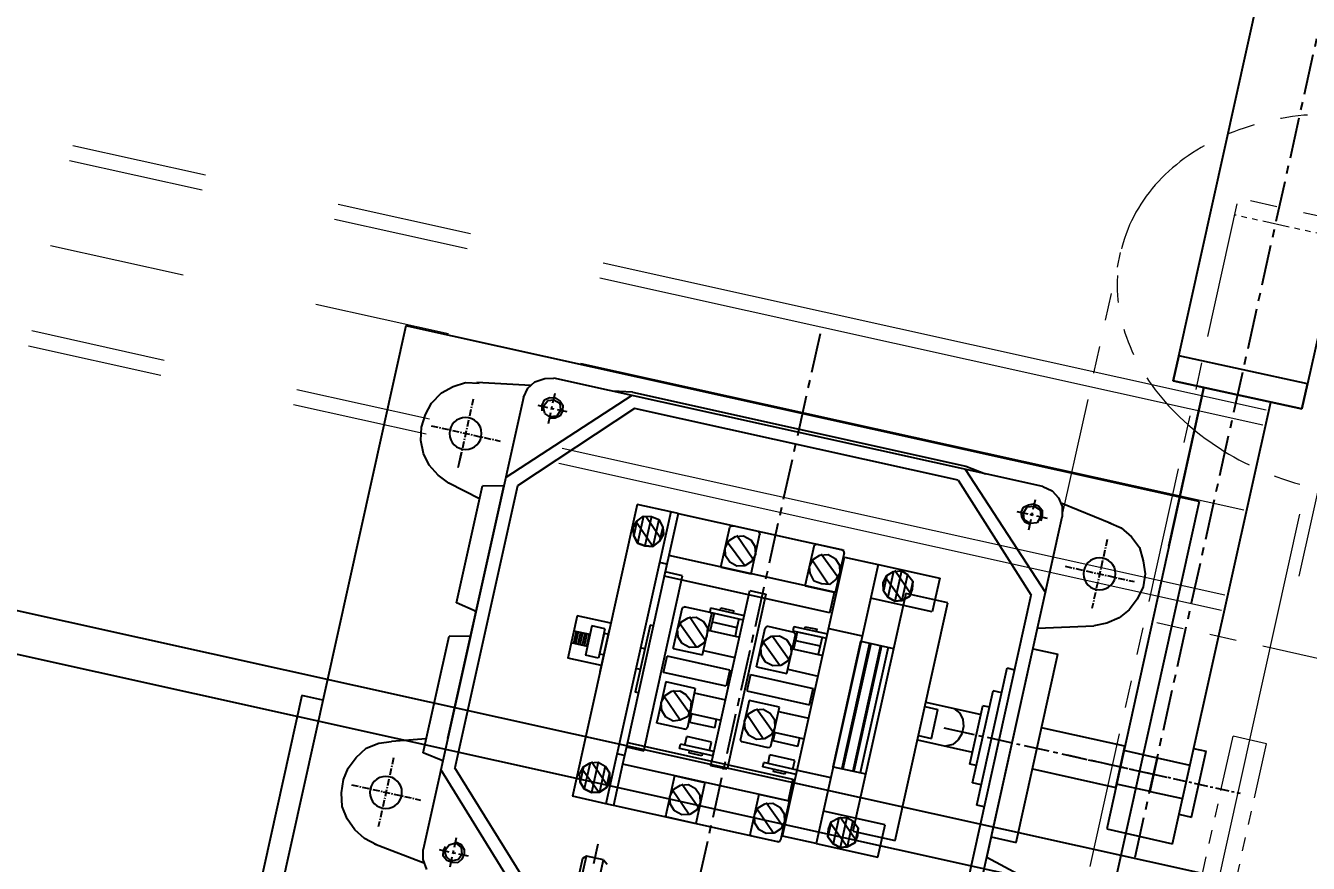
# Model space of a CAD drawing. Header units: millimetres. Extents: x -243837 to -5443, y 40 to 285140.
# Drawn here: x -166364.1 to -166064.2, y 120748.1 to 120944.1 of the extents above; entities that cross this region are included whole.
import ezdxf

# ---------------------------------------------------------------- set-up
doc = ezdxf.new("R2010")
doc.units = ezdxf.units.MM
doc.linetypes.add('CENTER', pattern=[50.8, 31.75, -6.35, 6.35, -6.35])
doc.linetypes.add('PHANTOM', pattern=[63.5, 31.75, -6.35, 6.35, -6.35, 6.35, -6.35])
doc.layers.add('0-45-GRID MARKS', color=6, linetype='Continuous')
for name, color, linetype, lineweight in [('CEN', 1, 'CENTER', 9), ('OBJECT R', 3, 'Continuous', 25), ('PHANTAM', 21, 'PHANTOM', 0), ('phantom', 4, 'PHANTOM', 5), ('R-OBJECT', 2, 'Continuous', 20)]:
    doc.layers.add(name, color=color, linetype=linetype, lineweight=lineweight)
doc.styles.add('KA', font='romans.shx', dxfattribs={"width": 0.7})
doc.dimstyles.new('rakesh', dxfattribs={"dimscale": 160, "dimtxt": 2.5, "dimasz": 1, "dimexe": 0.8, "dimexo": 0.8, "dimgap": 1, "dimtad": 1, "dimdec": 0, "dimzin": 0, "dimdsep": 46, "dimtxsty": 'KA', "dimblk": 'OBLIQUE', "dimcen": 1.5, "dimclrd": 1, "dimclre": 1, "dimclrt": 2, "dimadec": 0, "dimazin": 0, "dimtfac": 1, "dimtdec": 0, "dimtmove": 0, "dimatfit": 2, "dimfxl": 0, "dimtolj": 1, "dimtzin": 0, "dimlwd": -1, "dimlwe": -1, "dimarcsym": 1})
doc.dimstyles.new('rakesh$0', dxfattribs={"dimscale": 160, "dimtxt": 2.5, "dimasz": 1, "dimexe": 0.8, "dimexo": 0.8, "dimgap": 1, "dimtad": 1, "dimdec": 0, "dimzin": 0, "dimdsep": 46, "dimtxsty": 'KA', "dimblk": 'OBLIQUE', "dimcen": 1.5, "dimclrd": 1, "dimclre": 1, "dimclrt": 2, "dimadec": 0, "dimazin": 0, "dimtfac": 1, "dimtdec": 0, "dimtmove": 0, "dimatfit": 2, "dimfxl": 1, "dimtolj": 1, "dimtzin": 0, "dimlwd": -1, "dimlwe": -1, "dimarcsym": 1})

# ---------------------------------------------------------------- blocks, each defined once
blk = doc.blocks.new('_Oblique')
at = {"color": 0, "linetype": 'ByBlock', "lineweight": -2}
blk.add_line((-0.5, -0.5), (0.5, 0.5), dxfattribs=at)
blk = doc.blocks.new('*D224')
at = {"layer": 'DEFPOINTS', "color": 0, "ltscale": 10, "transparency": 16777216}
for p in [(-106760.16, 129714.92), (-190510.55, 125814.78, -169.38), (-106760.16, 110177.28)]:
    blk.add_point(p, dxfattribs=at)
at = {"layer": 'R-OBJECT', "color": 1, "ltscale": 10, "transparency": 16777216}
for p, q in [((-190510.55, 125942.78), (-190510.55, 129906.92)), ((-106760.16, 110305.28), (-106760.16, 129906.92)), ((-190510.55, 129714.92), (-106760.16, 129714.92))]:
    blk.add_line(p, q, dxfattribs=at)
at = {"layer": 'R-OBJECT', "color": 1, "ltscale": 10, "transparency": 16777216, "xscale": 160, "yscale": 160, "zscale": 160, "rotation": 180}
blk.add_blockref('_Oblique', (-190510.55, 129714.92), dxfattribs=at)
at = {"layer": 'R-OBJECT', "color": 1, "ltscale": 10, "transparency": 16777216, "xscale": 160, "yscale": 160, "zscale": 160}
blk.add_blockref('_Oblique', (-106760.16, 129714.92), dxfattribs=at)
at = {"layer": 'R-OBJECT', "color": 2, "ltscale": 10, "transparency": 16777216, "insert": (-148635.36, 130179.68), "char_height": 400, "attachment_point": 5, "style": 'KA'}
blk.add_mtext('\\A1;83750 (HORIZONTAL PULLEY CRS.)', dxfattribs=at)
blk = doc.blocks.new('*D228')
at = {"layer": 'DEFPOINTS', "color": 0, "ltscale": 10, "transparency": 16777216}
for p in [(-191009.94, 127989.44), (-191009.94, 115545.14, -13.06), (-108009.94, 113403.92)]:
    blk.add_point(p, dxfattribs=at)
at = {"layer": 'R-OBJECT', "color": 1, "ltscale": 10, "transparency": 16777216}
for p, q in [((-191009.94, 115673.14), (-191009.94, 128181.44)), ((-108009.94, 113531.92), (-108009.94, 128181.44)), ((-108009.94, 127989.44), (-191009.94, 127989.44))]:
    blk.add_line(p, q, dxfattribs=at)
at = {"layer": 'R-OBJECT', "color": 1, "ltscale": 10, "transparency": 16777216, "xscale": 160, "yscale": 160, "zscale": 160, "rotation": 180}
blk.add_blockref('_Oblique', (-191009.94, 127989.44), dxfattribs=at)
at = {"layer": 'R-OBJECT', "color": 1, "ltscale": 10, "transparency": 16777216, "xscale": 160, "yscale": 160, "zscale": 160}
blk.add_blockref('_Oblique', (-108009.94, 127989.44), dxfattribs=at)
at = {"layer": 'R-OBJECT', "color": 2, "ltscale": 10, "transparency": 16777216, "insert": (-149509.94, 128349.44), "char_height": 400, "attachment_point": 5, "style": 'KA'}
blk.add_mtext('\\A1;83000', dxfattribs=at)
blk = doc.blocks.new('A$C53201525')
at = {"layer": 'PHANTAM', "ltscale": 5}
for p, q in [((17816.61, -2798.56, 0), (96.83, 1129.82, 0)), ((17815.83, -2802.07, 0), (96.05, 1126.31, 0)), ((17811.41, -2821.99, 0), (91.64, 1106.39, 0)), ((17807, -2841.9, 0), (87.22, 1086.48, 0)), ((17806.22, -2845.42, 0), (86.44, 1082.96, 0))]:
    blk.add_line(p, q, dxfattribs=at)
blk = doc.blocks.new('A$C516630c2')
at = {"layer": 'CEN', "linetype": 'CENTER', "ltscale": 5}
for p, q in [((-596.88, -18.36), (-596.88, 76.9)), ((-593.88, -374.52), (-593.88, -4.22))]:
    blk.add_line(p, q, dxfattribs=at)
at = {"layer": 'phantom', "color": 0}
blk.add_line((-623.88, 64.86), (-563.88, 64.86), dxfattribs=at)
at = {"layer": 'phantom'}
for p, q in [((-563.88, -285.75), (-563.88, 64.86)), ((-539.73, -147.48), (-539.73, 46.55)), ((-623.88, -36.24), (-563.88, -36.24))]:
    blk.add_line(p, q, dxfattribs=at)
at = {"layer": 'phantom', "ltscale": 0.2}
blk.add_line((-589.63, 60.86), (-563.88, 60.86), dxfattribs=at)
at = {"layer": 'phantom', "ltscale": 0.5}
for p, q in [((-597.88, -293.54), (-597.88, -58.3)), ((-597.88, -58.3), (-589.88, -58.3)), ((-589.88, -293.54), (-589.88, -58.3))]:
    blk.add_line(p, q, dxfattribs=at)
at = {"layer": 'phantom'}
blk.add_ellipse((-596.88, 46.55), major_axis=(-57.15, 0), ratio=0.770678, dxfattribs=at)
blk = doc.blocks.new('A$C19EB56C8')
at = {"color": 0}
for p, q in [((12.7, 186.79), (9.84, 184.98)), ((15.54, 187.57), (12.7, 186.79)), ((18.65, 187.83), (15.54, 187.57)), ((21.76, 187.31), (18.65, 187.83)), ((24.61, 186.02), (21.76, 187.31)), ((26.94, 184.21), (24.61, 186.02)), ((97.41, 186.02), (94.82, 184.21)), ((100.26, 187.31), (97.41, 186.02)), ((103.11, 187.83), (100.26, 187.31)), ((106.22, 187.57), (103.11, 187.83)), ((109.33, 186.79), (106.22, 187.57)), ((111.92, 184.98), (109.33, 186.79)), ((9.84, 184.98), (7.77, 182.65)), ((28.76, 181.61), (26.94, 184.21)), ((94.82, 184.21), (93.01, 181.61)), ((113.99, 182.65), (111.92, 184.98)), ((6.22, 180.06), (5.7, 176.95)), ((7.77, 182.65), (6.22, 180.06)), ((30.05, 178.77), (28.76, 181.61)), ((93.01, 181.61), (91.97, 178.77)), ((115.55, 180.06), (113.99, 182.65)), ((116.33, 176.95), (115.55, 180.06)), ((3.63, 165.03), (5.7, 177.47)), ((32.13, 170.99), (30.05, 178.77)), ((89.64, 170.99), (91.97, 178.77)), ((118.14, 165.03), (116.33, 177.47)), ((27.98, 166.07), (29.01, 170.99)), ((57, 170.99), (29.01, 170.99)), ((58.03, 166.07), (57, 170.99)), ((63.99, 166.07), (65.02, 170.99)), ((93.01, 170.99), (65.02, 170.99)), ((93.78, 166.07), (93.01, 170.99)), ((0.77, 141.45), (25.91, 166.07)), ((4.4, 165.55), (2.59, 164.25)), ((6.73, 166.07), (4.4, 165.55)), ((6.73, 166.07), (115.03, 166.07)), ((27.98, 166.07), (27.98, 166.33)), ((58.03, 166.07), (27.98, 166.07)), ((88.35, 166.07), (33.42, 166.07)), ((58.03, 166.07), (58.03, 166.33)), ((63.99, 166.07), (93.78, 166.07)), ((93.78, 166.07), (93.78, 166.33)), ((121.25, 141.45), (95.86, 166.07)), ((117.36, 165.55), (115.03, 166.07)), ((119.43, 164.25), (117.36, 165.55)), ((1.29, 162.18), (0.77, 160.11)), ((2.59, 164.25), (1.29, 162.18)), ((3.63, 140.16), (27.2, 162.96)), ((27.2, 162.96), (94.82, 162.96)), ((118.14, 140.16), (94.82, 162.96)), ((0.77, 43.01), (0.77, 160.11)), ((5.44, 160.11), (5.18, 158.82)), ((6.22, 161.15), (5.44, 160.11)), ((6.22, 160.37), (5.7, 159.07)), ((5.7, 159.07), (6.22, 157.52)), ((7.51, 161.41), (6.22, 161.15)), ((7.77, 161.15), (6.22, 160.37)), ((8.81, 161.15), (7.51, 161.41)), ((9.33, 160.37), (7.77, 161.15)), ((9.84, 159.07), (9.33, 160.37)), ((9.33, 157.52), (9.84, 159.07)), ((9.84, 157.78), (10.1, 159.07)), ((111.66, 159.07), (111.92, 157.78)), ((112.7, 160.37), (111.92, 159.07)), ((111.92, 159.07), (112.7, 157.52)), ((114.25, 161.15), (112.7, 160.37)), ((114.25, 161.41), (113.21, 161.15)), ((115.55, 161.15), (114.25, 161.41)), ((115.55, 160.37), (114.25, 161.15)), ((116.33, 160.11), (115.55, 161.15)), ((116.33, 159.07), (115.55, 160.37)), ((115.55, 157.52), (116.33, 159.07)), ((116.59, 158.82), (116.33, 160.11)), ((5.18, 158.82), (5.7, 157.52)), ((5.7, 157.52), (6.47, 156.74)), ((6.22, 157.52), (7.77, 157)), ((6.47, 156.74), (7.77, 156.49)), ((7.77, 157), (9.33, 157.52)), ((7.77, 156.49), (9.06, 156.74)), ((9.06, 156.74), (9.84, 157.78)), ((111.92, 157.78), (112.96, 156.74)), ((112.7, 157.52), (114.25, 157)), ((112.96, 156.74), (113.99, 156.49)), ((113.99, 156.49), (115.29, 156.74)), ((114.25, 157), (115.55, 157.52)), ((115.29, 156.74), (116.33, 157.52)), ((116.33, 157.52), (116.59, 158.82)), ((0, 141.45), (0.77, 146.12)), ((0, 141.45), (0, 61.66)), ((53.89, 142.75), (63.99, 142.75)), ((53.89, 134.72), (53.89, 142.75)), ((57.52, 142.75), (60.36, 142.75)), ((57.52, 138.87), (57.52, 142.75)), ((57.52, 142.23), (60.36, 142.23)), ((57.52, 141.72), (60.36, 141.72)), ((57.52, 141.2), (60.36, 141.2)), ((60.36, 138.87), (60.36, 142.75)), ((63.99, 134.72), (63.99, 142.75)), ((3.63, 62.69), (3.63, 140.16)), ((55.44, 138.87), (62.44, 138.87)), ((55.44, 135.76), (55.44, 138.87)), ((57.52, 140.68), (60.36, 140.68)), ((57.52, 140.16), (60.36, 140.16)), ((57.52, 139.64), (60.36, 139.64)), ((57.52, 139.12), (60.36, 139.12)), ((62.44, 135.76), (62.44, 138.87)), ((55.44, 135.76), (62.44, 135.76)), ((56.48, 135.76), (61.4, 135.76)), ((56.48, 135.76), (56.48, 134.72)), ((61.4, 135.76), (61.4, 134.72)), ((25.39, 126.69), (25.39, 134.72)), ((25.39, 134.72), (95.34, 134.72)), ((27.72, 132.65), (27.46, 130.83)), ((27.72, 132.65), (27.46, 130.83)), ((29.27, 133.94), (27.72, 132.65)), ((29.27, 133.94), (27.72, 132.65)), ((27.72, 132.65), (34.2, 132.65)), ((27.72, 132.65), (34.2, 132.65)), ((32.13, 127.46), (27.72, 132.13)), ((30.83, 134.46), (29.27, 133.94)), ((30.83, 134.46), (29.27, 133.94)), ((29.27, 133.94), (32.64, 133.94)), ((29.27, 133.94), (32.64, 133.94)), ((34.2, 129.02), (29.53, 133.94)), ((32.64, 133.94), (30.83, 134.46)), ((32.64, 133.94), (34.2, 132.65)), ((34.2, 132.65), (32.64, 133.94)), ((34.2, 132.65), (34.46, 130.83)), ((34.46, 130.83), (34.2, 132.65)), ((55.44, 134.72), (65.55, 134.72)), ((58.81, 134.72), (61.92, 134.72)), ((86.79, 132.39), (86.27, 130.58)), ((86.79, 132.39), (86.27, 130.58)), ((91.19, 127.21), (86.53, 132.13)), ((88.09, 133.69), (86.79, 132.39)), ((88.09, 133.69), (86.79, 132.39)), ((86.79, 132.39), (93.01, 132.39)), ((86.79, 132.39), (93.01, 132.39)), ((89.9, 134.2), (88.09, 133.69)), ((89.9, 134.2), (88.09, 133.69)), ((88.09, 133.69), (91.71, 133.69)), ((88.09, 133.69), (91.71, 133.69)), ((93.01, 129.02), (88.6, 133.94)), ((91.71, 133.69), (89.9, 134.2)), ((91.71, 133.69), (93.01, 132.39)), ((93.01, 132.39), (91.71, 133.69)), ((93.01, 132.39), (93.53, 130.58)), ((93.53, 130.58), (93.01, 132.39)), ((95.34, 126.69), (95.34, 134.72)), ((27.46, 130.83), (34.46, 130.83)), ((27.46, 130.83), (27.72, 129.02)), ((27.46, 130.83), (34.46, 130.83)), ((27.46, 130.83), (27.72, 129.02)), ((27.72, 129.02), (34.2, 129.02)), ((27.72, 129.02), (29.27, 127.72)), ((27.72, 129.02), (34.2, 129.02)), ((27.72, 129.02), (29.27, 127.72)), ((34.2, 129.02), (32.64, 127.72)), ((32.64, 127.72), (34.2, 129.02)), ((34.46, 130.83), (34.2, 129.02)), ((34.2, 129.02), (34.46, 130.83)), ((86.27, 130.58), (93.53, 130.58)), ((86.27, 130.58), (86.79, 128.76)), ((86.27, 130.58), (93.53, 130.58)), ((86.27, 130.58), (86.79, 128.76)), ((93.53, 130.58), (93.01, 128.76)), ((93.01, 128.76), (93.53, 130.58)), ((108.29, 128.5), (109.07, 129.28)), ((109.07, 129.28), (134.98, 129.28)), ((25.39, 126.69), (95.34, 126.69)), ((25.39, 124.88), (25.39, 126.69)), ((29.27, 127.72), (32.64, 127.72)), ((29.27, 127.72), (32.64, 127.72)), ((29.27, 127.72), (30.83, 127.21)), ((32.64, 127.72), (30.83, 127.21)), ((30.83, 127.21), (32.64, 127.72)), ((37.56, 124.88), (37.56, 126.69)), ((58.03, 125.65), (58.03, 126.69)), ((62.96, 125.65), (62.96, 126.69)), ((83.42, 124.88), (83.42, 126.69)), ((86.79, 128.76), (93.01, 128.76)), ((86.79, 128.76), (88.09, 127.46)), ((86.79, 128.76), (93.01, 128.76)), ((86.79, 128.76), (88.09, 127.46)), ((88.09, 127.46), (91.71, 127.46)), ((88.09, 127.46), (91.71, 127.46)), ((88.09, 127.46), (89.9, 126.95)), ((91.71, 127.46), (89.9, 126.95)), ((89.9, 126.95), (91.71, 127.46)), ((93.01, 128.76), (91.71, 127.46)), ((91.71, 127.46), (93.01, 128.76)), ((95.34, 124.88), (95.34, 126.69)), ((108.29, 124.36), (108.29, 128.5)), ((134.98, 128.5), (108.29, 128.5)), ((25.39, 124.88), (25.39, 85.24)), ((25.39, 124.88), (35.49, 124.88)), ((35.49, 85.24), (35.49, 124.88)), ((35.49, 124.88), (40.42, 124.88)), ((39.38, 124.88), (81.35, 124.88)), ((39.38, 120.73), (39.38, 124.88)), ((40.42, 85.24), (40.42, 124.88)), ((52.33, 125.65), (68.39, 125.65)), ((52.33, 124.88), (52.33, 125.65)), ((68.39, 124.88), (68.39, 125.65)), ((80.31, 124.88), (80.31, 85.24)), ((80.31, 124.88), (85.49, 124.88)), ((81.35, 124.88), (81.35, 120.73)), ((85.49, 85.24), (85.49, 124.88)), ((85.49, 124.88), (95.34, 124.88)), ((95.34, 85.24), (95.34, 124.88)), ((134.98, 124.36), (108.29, 124.36)), ((108.29, 124.36), (109.07, 123.32)), ((81.35, 120.73), (39.38, 120.73)), ((58.55, 105.19), (58.55, 120.21)), ((62.44, 120.21), (58.55, 120.21)), ((62.44, 105.19), (62.44, 120.21)), ((46.63, 119.17), (46.37, 118.66)), ((46.37, 118.92), (46.37, 112.7)), ((56.48, 119.17), (46.63, 119.17)), ((48.71, 117.36), (48.19, 115.55)), ((48.71, 117.36), (48.19, 115.55)), ((53.11, 112.18), (48.45, 117.1)), ((50, 118.66), (48.71, 117.36)), ((50, 118.66), (48.71, 117.36)), ((51.81, 119.17), (50, 118.66)), ((51.81, 119.17), (50, 118.66)), ((54.92, 114), (50.52, 118.92)), ((53.63, 118.66), (51.81, 119.17)), ((53.63, 118.66), (51.81, 119.17)), ((54.92, 117.36), (53.63, 118.66)), ((54.92, 117.36), (53.63, 118.66)), ((55.44, 115.55), (54.92, 117.36)), ((55.44, 115.55), (54.92, 117.36)), ((56.48, 119.17), (56.48, 112.18)), ((64.51, 119.17), (73.83, 119.17)), ((64.51, 112.18), (64.51, 119.17)), ((66.33, 117.36), (65.81, 115.55)), ((70.47, 112.18), (66.06, 117.1)), ((67.62, 118.66), (66.33, 117.36)), ((69.43, 119.17), (67.62, 118.66)), ((72.54, 114), (67.88, 118.92)), ((71.25, 118.66), (69.43, 119.17)), ((72.54, 117.36), (71.25, 118.66)), ((73.06, 115.55), (72.54, 117.36)), ((74.35, 119.17), (73.83, 119.17)), ((74.35, 118.66), (74.35, 119.17)), ((74.35, 112.44), (74.35, 118.66)), ((48.19, 115.55), (48.71, 113.73)), ((48.19, 115.55), (48.71, 113.73)), ((54.92, 113.73), (55.44, 115.55)), ((54.92, 113.73), (55.44, 115.55)), ((65.81, 115.55), (66.33, 114)), ((66.33, 114), (67.62, 112.44)), ((71.25, 112.44), (72.54, 114)), ((72.54, 114), (73.06, 115.55)), ((25.65, 112.18), (25.39, 111.66)), ((25.39, 111.92), (25.39, 105.7)), ((25.91, 112.44), (25.65, 112.18)), ((35.49, 112.44), (25.91, 112.44)), ((29.01, 111.92), (27.72, 110.63)), ((29.01, 111.92), (27.72, 110.63)), ((30.83, 112.44), (29.01, 111.92)), ((30.83, 112.44), (29.01, 111.92)), ((33.94, 107), (29.53, 112.18)), ((32.64, 111.92), (30.83, 112.44)), ((32.64, 111.92), (30.83, 112.44)), ((33.94, 110.63), (32.64, 111.92)), ((33.94, 110.63), (32.64, 111.92)), ((35.49, 112.44), (35.49, 105.19)), ((45.34, 112.7), (45.34, 104.67)), ((45.34, 112.7), (46.37, 112.7)), ((46.37, 112.7), (46.63, 112.18)), ((46.37, 112.7), (46.37, 104.67)), ((46.37, 111.66), (46.37, 105.7)), ((46.37, 111.66), (48.45, 111.66)), ((46.63, 112.18), (47.15, 112.18)), ((56.48, 112.18), (46.89, 112.18)), ((48.45, 111.66), (50.52, 111.66)), ((48.45, 111.66), (48.45, 105.7)), ((48.45, 111.66), (48.45, 105.7)), ((48.71, 113.73), (50, 112.44)), ((48.71, 113.73), (50, 112.44)), ((50, 112.44), (51.81, 112.18)), ((50, 112.44), (51.81, 112.18)), ((50.52, 112.18), (50.52, 104.67)), ((51.81, 112.18), (53.63, 112.44)), ((51.81, 112.18), (53.63, 112.44)), ((53.63, 112.44), (54.92, 113.73)), ((53.63, 112.44), (54.92, 113.73)), ((55.44, 112.18), (55.44, 104.67)), ((64.51, 112.18), (73.83, 111.92)), ((65.55, 112.18), (65.55, 104.67)), ((67.62, 112.44), (69.43, 112.18)), ((69.43, 112.18), (71.25, 112.44)), ((70.47, 112.18), (70.47, 104.67)), ((72.54, 111.66), (70.47, 111.66)), ((72.54, 105.7), (72.54, 111.66)), ((73.83, 111.92), (74.35, 112.18)), ((74.35, 112.18), (74.35, 112.7)), ((77.98, 111.66), (75.91, 111.66)), ((75.91, 105.7), (75.91, 111.66)), ((77.98, 104.67), (77.98, 112.7)), ((79.02, 112.7), (77.98, 112.7)), ((77.98, 105.7), (77.98, 111.66)), ((79.02, 104.67), (79.02, 112.7)), ((85.49, 112.44), (94.82, 112.44)), ((85.49, 105.19), (85.49, 112.44)), ((85.49, 111.92), (85.49, 105.7)), ((88.6, 111.92), (87.31, 110.63)), ((90.42, 112.44), (88.6, 111.92)), ((93.53, 107.26), (88.86, 112.18)), ((92.23, 111.92), (90.42, 112.44)), ((93.53, 110.63), (92.23, 111.92)), ((95.34, 112.18), (94.82, 112.44)), ((95.34, 111.66), (95.34, 112.18)), ((95.34, 105.7), (95.34, 111.66)), ((27.72, 110.63), (27.2, 108.81)), ((27.72, 110.63), (27.2, 108.81)), ((27.2, 108.81), (27.72, 107)), ((27.2, 108.81), (27.72, 107)), ((32.13, 105.44), (27.46, 110.37)), ((34.46, 108.81), (33.94, 110.63)), ((34.46, 108.81), (33.94, 110.63)), ((33.94, 107), (34.46, 108.81)), ((33.94, 107), (34.46, 108.81)), ((44.82, 110.37), (44.82, 107.26)), ((45.34, 110.37), (44.82, 110.37)), ((79.02, 110.37), (79.54, 110.37)), ((79.54, 107.26), (79.54, 110.37)), ((87.31, 110.63), (86.79, 108.81)), ((86.79, 108.81), (87.31, 107)), ((91.45, 105.44), (87.05, 110.37)), ((94.05, 108.81), (93.53, 110.63)), ((93.53, 107), (94.05, 108.81)), ((25.39, 105.7), (25.65, 105.44)), ((25.65, 105.44), (26.16, 105.19)), ((35.49, 105.19), (25.91, 105.19)), ((27.72, 107), (29.01, 105.7)), ((27.72, 107), (29.01, 105.7)), ((29.01, 105.7), (30.83, 105.19)), ((29.01, 105.7), (30.83, 105.19)), ((30.83, 105.19), (32.64, 105.7)), ((30.83, 105.19), (32.64, 105.7)), ((32.64, 105.7), (33.94, 107)), ((32.64, 105.7), (33.94, 107)), ((45.34, 107.26), (44.82, 107.26)), ((46.37, 105.7), (48.45, 105.7)), ((48.45, 105.7), (50.52, 105.7)), ((58.55, 105.19), (62.44, 105.19)), ((72.54, 105.7), (70.47, 105.7)), ((77.98, 105.7), (75.91, 105.7)), ((79.02, 107.26), (79.54, 107.26)), ((85.49, 105.19), (95.34, 105.19)), ((87.31, 107), (88.6, 105.7)), ((88.6, 105.7), (90.42, 105.19)), ((90.42, 105.19), (92.23, 105.7)), ((92.23, 105.7), (93.53, 107)), ((95.34, 105.19), (95.34, 105.7)), ((39.38, 104.67), (39.38, 100.78)), ((81.35, 104.67), (39.38, 104.67)), ((79.02, 104.67), (77.98, 104.67)), ((81.35, 100.78), (81.35, 104.67)), ((39.38, 100.78), (81.35, 100.78)), ((47.15, 99.23), (46.63, 98.97)), ((46.63, 98.97), (46.63, 98.71)), ((56.48, 99.23), (47.15, 99.23)), ((51.81, 99.23), (50, 98.71)), ((51.81, 99.23), (50, 98.71)), ((54.92, 94.05), (50.52, 98.97)), ((53.63, 98.71), (51.81, 99.23)), ((53.63, 98.71), (51.81, 99.23)), ((56.48, 99.23), (56.48, 91.97)), ((58.55, 100.26), (58.55, 85.24)), ((58.55, 100.26), (62.44, 100.26)), ((62.44, 100.26), (62.44, 85.24)), ((64.51, 99.23), (73.83, 99.23)), ((64.51, 91.97), (64.51, 99.23)), ((69.43, 99.23), (67.62, 98.71)), ((72.54, 94.05), (67.88, 98.97)), ((71.25, 98.71), (69.43, 99.23)), ((74.35, 98.97), (73.83, 99.23)), ((74.35, 98.71), (74.35, 98.97)), ((46.63, 98.71), (46.63, 92.49)), ((48.71, 97.41), (48.19, 95.6)), ((48.71, 97.41), (48.19, 95.6)), ((50, 98.71), (48.71, 97.41)), ((50, 98.71), (48.71, 97.41)), ((53.11, 92.23), (48.71, 97.15)), ((54.92, 97.41), (53.63, 98.71)), ((54.92, 97.41), (53.63, 98.71)), ((55.44, 95.6), (54.92, 97.41)), ((55.44, 95.6), (54.92, 97.41)), ((66.33, 97.41), (65.81, 95.6)), ((70.47, 92.23), (66.06, 97.15)), ((67.62, 98.71), (66.33, 97.41)), ((72.54, 97.41), (71.25, 98.71)), ((73.06, 95.6), (72.54, 97.41)), ((74.35, 92.49), (74.35, 98.71)), ((48.19, 95.6), (48.71, 93.79)), ((48.19, 95.6), (48.71, 93.79)), ((48.71, 93.79), (50, 92.49)), ((48.71, 93.79), (50, 92.49)), ((53.63, 92.49), (54.92, 93.79)), ((53.63, 92.49), (54.92, 93.79)), ((54.92, 93.79), (55.44, 95.6)), ((54.92, 93.79), (55.44, 95.6)), ((65.81, 95.6), (66.33, 93.79)), ((66.33, 93.79), (67.62, 92.49)), ((71.25, 92.49), (72.54, 93.79)), ((72.54, 93.79), (73.06, 95.6)), ((25.65, 92.23), (25.39, 91.71)), ((25.39, 91.97), (25.39, 85.76)), ((35.49, 92.23), (25.65, 92.23)), ((27.72, 90.42), (27.2, 88.6)), ((27.72, 90.42), (27.2, 88.6)), ((31.86, 85.24), (27.46, 90.16)), ((29.01, 91.71), (27.72, 90.42)), ((29.01, 91.71), (27.72, 90.42)), ((30.83, 92.23), (29.01, 91.71)), ((30.83, 92.23), (29.01, 91.71)), ((33.94, 87.05), (29.27, 91.97)), ((32.38, 91.71), (30.83, 92.23)), ((32.38, 91.71), (30.83, 92.23)), ((33.94, 90.42), (32.38, 91.71)), ((33.94, 90.42), (32.38, 91.71)), ((34.2, 88.6), (33.94, 90.42)), ((34.2, 88.6), (33.94, 90.42)), ((35.49, 92.23), (35.49, 84.98)), ((44.82, 90.16), (44.82, 87.31)), ((45.34, 90.16), (44.82, 90.16)), ((45.34, 92.75), (45.34, 84.72)), ((45.34, 92.75), (46.37, 92.75)), ((46.37, 92.75), (46.37, 84.72)), ((46.37, 91.71), (46.37, 85.76)), ((46.37, 91.71), (48.45, 91.71)), ((46.63, 92.49), (46.89, 92.23)), ((46.89, 92.23), (47.15, 91.97)), ((56.48, 91.97), (47.15, 91.97)), ((48.45, 91.71), (48.45, 85.76)), ((48.45, 91.71), (50.52, 91.71)), ((48.45, 91.71), (48.45, 85.76)), ((50, 92.49), (51.81, 91.97)), ((50, 92.49), (51.81, 91.97)), ((50.52, 91.97), (50.52, 84.72)), ((51.81, 91.97), (53.63, 92.49)), ((51.81, 91.97), (53.63, 92.49)), ((55.44, 91.97), (55.44, 84.72)), ((73.83, 91.97), (64.51, 91.97)), ((65.55, 91.97), (65.55, 84.72)), ((67.62, 92.49), (69.43, 91.97)), ((69.43, 91.97), (71.25, 92.49)), ((70.47, 91.97), (70.47, 84.72)), ((72.54, 91.71), (70.47, 91.71)), ((72.54, 85.76), (72.54, 91.71)), ((73.83, 91.97), (74.35, 92.23)), ((74.35, 92.23), (74.35, 92.75)), ((77.98, 91.71), (75.91, 91.71)), ((75.91, 85.76), (75.91, 91.71)), ((77.98, 84.72), (77.98, 92.75)), ((79.02, 92.75), (77.98, 92.75)), ((77.98, 85.76), (77.98, 91.71)), ((79.02, 84.72), (79.02, 92.75)), ((79.02, 90.16), (79.54, 90.16)), ((79.54, 87.31), (79.54, 90.16)), ((85.49, 92.23), (94.82, 92.23)), ((85.49, 84.98), (85.49, 92.23)), ((87.31, 90.42), (86.79, 88.6)), ((91.45, 85.24), (87.05, 90.16)), ((88.6, 91.71), (87.31, 90.42)), ((90.42, 92.23), (88.6, 91.71)), ((93.53, 87.05), (88.86, 91.97)), ((92.23, 91.71), (90.42, 92.23)), ((93.53, 90.42), (92.23, 91.71)), ((94.05, 88.6), (93.53, 90.42)), ((95.34, 91.97), (94.82, 92.23)), ((95.34, 91.71), (95.34, 91.97)), ((95.34, 85.49), (95.34, 91.71)), ((27.2, 88.6), (27.72, 86.79)), ((27.2, 88.6), (27.72, 86.79)), ((33.94, 86.79), (34.2, 88.6)), ((33.94, 86.79), (34.2, 88.6)), ((45.34, 87.31), (44.82, 87.31)), ((79.02, 87.31), (79.54, 87.31)), ((86.79, 88.6), (87.31, 86.79)), ((93.53, 86.79), (94.05, 88.6)), ((25.39, 85.76), (25.65, 85.24)), ((25.65, 85.24), (26.16, 84.98)), ((35.49, 84.98), (25.91, 84.98)), ((26.94, 84.72), (26.94, 76.69)), ((93.78, 84.72), (26.94, 84.72)), ((27.72, 86.79), (29.01, 85.49)), ((27.72, 86.79), (29.01, 85.49)), ((29.01, 85.49), (30.83, 84.98)), ((29.01, 85.49), (30.83, 84.98)), ((30.83, 84.98), (32.38, 85.49)), ((30.83, 84.98), (32.38, 85.49)), ((32.38, 85.49), (33.94, 86.79)), ((32.38, 85.49), (33.94, 86.79)), ((40.42, 85.24), (35.49, 85.24)), ((44.04, 84.72), (44.04, 76.69)), ((46.37, 85.76), (48.45, 85.76)), ((48.45, 85.76), (50.52, 85.76)), ((62.44, 85.24), (58.55, 85.24)), ((72.54, 85.76), (70.47, 85.76)), ((77.98, 85.76), (75.91, 85.76)), ((77.98, 84.72), (77.98, 76.69)), ((80.31, 85.24), (85.49, 85.24)), ((85.49, 84.98), (94.82, 84.98)), ((87.31, 86.79), (88.6, 85.49)), ((88.6, 85.49), (90.42, 84.98)), ((90.42, 84.98), (92.23, 85.49)), ((92.23, 85.49), (93.53, 86.79)), ((93.78, 76.69), (93.78, 84.72)), ((94.82, 84.98), (95.34, 85.24)), ((95.34, 85.24), (95.34, 85.76)), ((26.94, 76.69), (93.78, 76.69)), ((26.94, 76.69), (26.94, 61.92)), ((34.97, 61.92), (34.97, 76.69)), ((45.34, 76.69), (75.39, 76.69)), ((45.34, 76.69), (75.39, 76.69)), ((75.39, 76.69), (45.34, 76.69)), ((45.34, 76.69), (75.39, 76.69)), ((75.39, 76.69), (45.34, 76.69)), ((45.34, 76.69), (45.34, 68.91)), ((75.39, 76.69), (75.39, 68.91)), ((86.01, 61.92), (86.01, 76.69)), ((93.78, 76.69), (93.78, 61.92)), ((27.72, 72.8), (27.2, 70.99)), ((27.72, 72.8), (27.2, 70.99)), ((32.13, 67.62), (27.46, 72.54)), ((29.01, 74.1), (27.72, 72.8)), ((29.01, 74.1), (27.72, 72.8)), ((27.72, 72.8), (33.94, 72.8)), ((27.72, 72.8), (33.94, 72.8)), ((30.83, 74.62), (29.01, 74.1)), ((30.83, 74.62), (29.01, 74.1)), ((29.01, 74.1), (32.64, 74.1)), ((29.01, 74.1), (32.64, 74.1)), ((33.94, 69.43), (29.53, 74.35)), ((32.64, 74.1), (30.83, 74.62)), ((32.64, 74.1), (33.94, 72.8)), ((33.94, 72.8), (32.64, 74.1)), ((33.94, 72.8), (34.46, 70.99)), ((34.46, 70.99), (33.94, 72.8)), ((45.34, 74.62), (75.39, 74.62)), ((45.34, 74.35), (75.39, 74.35)), ((45.34, 72.02), (75.39, 72.02)), ((86.79, 72.8), (86.27, 70.99)), ((86.79, 72.8), (86.27, 70.99)), ((91.19, 67.62), (86.53, 72.54)), ((88.09, 74.35), (86.79, 72.8)), ((88.09, 74.35), (86.79, 72.8)), ((86.79, 72.8), (93.01, 72.8)), ((86.79, 72.8), (93.01, 72.8)), ((89.9, 74.62), (88.09, 74.35)), ((89.9, 74.62), (88.09, 74.35)), ((88.09, 74.35), (91.71, 74.35)), ((88.09, 74.35), (91.71, 74.35)), ((93.01, 69.43), (88.6, 74.35)), ((91.71, 74.35), (89.9, 74.62)), ((91.71, 74.35), (93.01, 72.8)), ((93.01, 72.8), (91.71, 74.35)), ((93.01, 72.8), (93.53, 70.99)), ((93.53, 70.99), (93.01, 72.8)), ((27.2, 70.99), (34.46, 70.99)), ((27.2, 70.99), (27.72, 69.43)), ((27.2, 70.99), (34.46, 70.99)), ((27.2, 70.99), (27.72, 69.43)), ((27.72, 69.43), (33.94, 69.43)), ((27.72, 69.43), (29.01, 67.88)), ((27.72, 69.43), (33.94, 69.43)), ((27.72, 69.43), (29.01, 67.88)), ((33.94, 69.43), (32.64, 67.88)), ((32.64, 67.88), (33.94, 69.43)), ((34.46, 70.99), (33.94, 69.43)), ((33.94, 69.43), (34.46, 70.99)), ((45.34, 71.76), (75.39, 71.76)), ((45.34, 70.21), (75.39, 70.21)), ((86.27, 70.99), (93.53, 70.99)), ((86.27, 70.99), (86.79, 69.43)), ((86.27, 70.99), (93.53, 70.99)), ((86.27, 70.99), (86.79, 69.43)), ((86.79, 69.43), (93.01, 69.43)), ((86.79, 69.43), (88.09, 67.88)), ((86.79, 69.43), (93.01, 69.43)), ((86.79, 69.43), (88.09, 67.88)), ((93.01, 69.43), (91.71, 67.88)), ((91.71, 67.88), (93.01, 69.43)), ((93.53, 70.99), (93.01, 69.43)), ((93.01, 69.43), (93.53, 70.99)), ((29.01, 67.88), (32.64, 67.88)), ((29.01, 67.88), (32.64, 67.88)), ((29.01, 67.88), (30.83, 67.62)), ((32.64, 67.88), (30.83, 67.62)), ((30.83, 67.62), (32.64, 67.88)), ((32.13, 68.91), (89.12, 68.91)), ((32.13, 58.81), (32.13, 68.91)), ((88.09, 67.88), (91.71, 67.88)), ((88.09, 67.88), (91.71, 67.88)), ((88.09, 67.88), (89.9, 67.62)), ((89.12, 68.91), (89.12, 58.81)), ((91.71, 67.88), (89.9, 67.62)), ((89.9, 67.62), (91.71, 67.88)), ((0, 61.66), (0.77, 56.74)), ((0.77, 61.66), (24.87, 37.05)), ((3.63, 62.69), (26.16, 40.16)), ((26.94, 61.92), (34.97, 61.92)), ((93.78, 61.92), (86.01, 61.92)), ((89.12, 58.81), (32.13, 58.81)), ((55.96, 58.81), (55.96, 45.59)), ((57, 58.81), (57, 55.7)), ((63.99, 58.81), (63.99, 55.7)), ((65.02, 58.81), (65.02, 45.59)), ((63.99, 55.7), (57, 55.7)), ((55.96, 52.07), (56.74, 50.52)), ((64.25, 50.52), (65.02, 52.07)), ((56.74, 50.52), (58.03, 49.48)), ((58.03, 49.48), (59.59, 48.96)), ((59.59, 48.96), (61.4, 48.96)), ((61.4, 48.96), (62.96, 49.48)), ((62.96, 49.48), (64.25, 50.52)), ((5.7, 45.34), (5.18, 44.3)), ((6.47, 46.37), (5.7, 45.34)), ((6.22, 45.59), (5.7, 44.04)), ((7.77, 46.11), (6.22, 45.59)), ((7.77, 46.63), (6.47, 46.37)), ((9.06, 46.11), (7.77, 46.63)), ((9.33, 45.59), (7.77, 46.11)), ((9.84, 45.34), (9.06, 46.11)), ((9.84, 44.04), (9.33, 45.59)), ((10.1, 44.04), (9.84, 45.34)), ((67.88, 45.59), (53.89, 45.59)), ((53.89, 44.04), (53.89, 45.59)), ((67.88, 44.04), (67.88, 45.59)), ((0.77, 43.01), (1.29, 40.67)), ((5.18, 44.3), (5.44, 43.01)), ((5.44, 43.01), (6.22, 41.97)), ((5.7, 44.04), (6.22, 42.49)), ((6.22, 42.49), (7.77, 41.97)), ((7.77, 41.97), (9.33, 42.49)), ((9.33, 42.49), (9.84, 44.04)), ((72.02, 44.04), (50, 44.04)), ((50, 41.97), (50, 44.04)), ((72.02, 41.97), (72.02, 44.04)), ((1.29, 40.67), (2.59, 38.86)), ((6.22, 41.97), (7.51, 41.71)), ((7.51, 41.71), (8.81, 41.71)), ((95.6, 40.16), (26.16, 40.16)), ((44.04, 41.97), (44.04, 40.16)), ((76.95, 41.97), (44.04, 41.97)), ((76.95, 40.16), (76.95, 41.97)), ((2.59, 38.86), (4.4, 37.57)), ((3.63, 37.82), (5.7, 25.65)), ((4.4, 37.57), (6.73, 37.05)), ((115.03, 37.05), (6.73, 37.05)), ((33.42, 37.05), (30.05, 24.35)), ((88.35, 37.05), (33.42, 37.05)), ((38.34, 37.05), (38.34, 31.09)), ((83.42, 37.05), (83.42, 31.09)), ((91.97, 24.35), (88.35, 37.05)), ((83.42, 31.09), (38.34, 31.09)), ((55.96, 11.14), (55.96, 31.09)), ((65.81, 31.09), (65.81, 11.14)), ((5.7, 26.16), (6.22, 23.06)), ((28.76, 21.51), (30.05, 24.35)), ((6.22, 23.06), (7.77, 20.21)), ((26.94, 18.91), (28.76, 21.51)), ((7.77, 20.21), (9.84, 17.87)), ((24.61, 17.1), (26.94, 18.91)), ((9.84, 17.87), (12.7, 16.32)), ((12.7, 16.32), (15.54, 15.28)), ((15.54, 15.28), (18.65, 15.03)), ((18.65, 15.03), (21.76, 15.8)), ((21.76, 15.8), (24.61, 17.1)), ((65.81, 11.14), (55.96, 11.14)), ((57, 3.11), (57, 11.14)), ((65.02, 3.11), (65.02, 11.14)), ((65.02, 3.11), (57, 3.11))]:
    blk.add_line(p, q, dxfattribs=at)
at = {"color": 1, "linetype": 'CENTER', "ltscale": 0.05}
for p, q in [((17.87, 185.72), (17.87, 169.21)), ((103.89, 185.72), (103.89, 169.21)), ((9.62, 177.47), (26.13, 177.47)), ((95.63, 177.47), (112.14, 177.47)), ((17.87, 33.9), (17.87, 17.39)), ((9.62, 25.65), (26.13, 25.65))]:
    blk.add_line(p, q, dxfattribs=at)
at = {"color": 1}
for p, q in [((22.54, 177.47), (25.13, 177.47)), ((7.77, 162.44), (7.77, 160.11)), ((114.25, 162.44), (114.25, 160.11)), ((6.47, 159.07), (4.14, 159.07)), ((8.03, 159.07), (7.25, 159.07)), ((7.77, 159.33), (7.77, 158.55)), ((11.4, 159.07), (8.81, 159.07)), ((112.96, 159.07), (110.63, 159.07)), ((114.51, 159.07), (113.73, 159.07)), ((114.25, 159.33), (114.25, 158.55)), ((117.62, 159.07), (115.29, 159.07)), ((7.77, 157.78), (7.77, 155.45)), ((114.25, 157.78), (114.25, 155.45)), ((109.59, 126.43), (104.92, 126.43)), ((60.88, 53.37), (60.88, 46.11)), ((7.77, 47.67), (7.77, 45.08)), ((60.88, 45.08), (60.88, 44.04)), ((6.47, 44.04), (4.14, 44.04)), ((8.03, 44.04), (7.25, 44.04)), ((7.77, 44.56), (7.77, 43.78)), ((7.77, 43.01), (7.77, 40.42)), ((11.4, 44.04), (8.81, 44.04)), ((60.88, 43.01), (60.88, 37.05)), ((60.88, 36.01), (60.88, 35.24)), ((60.88, 34.2), (60.88, 28.24)), ((60.88, 27.2), (60.88, 26.16)), ((60.88, 25.13), (60.88, 19.17)), ((60.88, 18.14), (60.88, 17.1)), ((60.88, 16.06), (60.88, 10.1)), ((60.88, 9.06), (60.88, 8.03)), ((60.88, 7.25), (60.88, 0))]:
    blk.add_line(p, q, dxfattribs=at)
for centre in [(17.87, 177.47), (103.89, 177.47), (17.87, 25.65)]:
    blk.add_circle(centre, 3.75)
blk = doc.blocks.new('A$C0D930AAD')
at = {"color": 1, "linetype": 'CENTER', "ltscale": 0.3}
for p, q in [((20.73, 260.23), (20.73, 518.21)), ((119.1, -132.99), (119.1, 363.9))]:
    blk.add_line(p, q, dxfattribs=at)
at = {"color": 0}
for p, q in [((5.3, 492.87), (5.33, 377.08)), ((36.16, 377), (36.24, 493.03)), ((5.33, 377.08), (36.16, 377)), ((5.33, 377.08), (36.16, 377)), ((5.38, 371.06), (5.33, 377.08)), ((5.33, 377.08), (5.38, 371.06)), ((20.75, 377.04), (36.16, 377)), ((36.16, 377), (36.21, 370.98)), ((36.21, 370.98), (36.16, 377)), ((36.16, 377), (36.21, 370.98)), ((36.21, 370.98), (5.38, 371.06)), ((5.38, 371.06), (20.79, 371.02)), ((12.91, 265.21), (12.8, 371.03)), ((20.79, 371.02), (36.21, 370.98)), ((28.8, 371), (28.67, 265.29)), ((28.79, 332.98), (28.8, 371)), ((36.21, 370.98), (33.08, 371.01)), ((9.9, 272.26), (9.88, 288.02)), ((12.88, 288.02), (9.88, 288.02)), ((12.9, 272.25), (9.9, 272.26)), ((28.67, 265.29), (12.91, 265.21))]:
    blk.add_line(p, q, dxfattribs=at)
at = {"color": 4}
for p, q in [((24.1, 344.7), (24.1, 0)), ((24.1, 344.7), (214.1, 344.7)), ((214.1, 344.7), (214.1, 0)), ((219.1, 255), (219.1, 5))]:
    blk.add_line(p, q, dxfattribs=at)
at = {"color": 3}
for p, q in [((20.73, 284.03), (12.89, 284.02)), ((20.65, 276), (12.89, 276.01)), ((214.1, 255), (219.1, 255))]:
    blk.add_line(p, q, dxfattribs=at)
at = {"color": 1, "linetype": 'CENTER', "ltscale": 0.1}
blk.add_line((41.46, 280.14), (0, 280.14), dxfattribs=at)
at = {"rotation": 270}
blk.add_blockref('A$C19EB56C8', (17.55, 341.02), dxfattribs=at)
blk = doc.blocks.new('A$C7A4F4B06')
at = {"color": 3}
blk.add_blockref('A$C0D930AAD', (-744.11, 0, -0.04), dxfattribs=at)

msp = doc.modelspace()

# ---------------------------------------------------------------- linework, layer by layer
at = {"layer": '0-45-GRID MARKS'}
for p, q in [((-190437.61, 126143.79), (-137004.62, 114297.98)), ((-190437.61, 126143.79), (-137004.62, 114297.98)), ((-190439.78, 126134.02), (-137006.79, 114288.22))]:
    msp.add_line(p, q, dxfattribs=at)

# ---------------------------------------------------------------- block references
msp.add_blockref('A$C53201525', (-169011.97, 120354.19, 0))
at = {"color": 6, "xscale": -1, "rotation": 347.4999234512119}
msp.add_blockref('A$C7A4F4B06', (-166867.28, 120652.06, -199.08), dxfattribs=at)
at = {"layer": 'OBJECT R', "xscale": -1, "rotation": 347.4997745797256}
msp.add_blockref('A$C516630c2', (-166645.12, 120962.44), dxfattribs=at)

# ---------------------------------------------------------------- dimensions: what is measured, and where the dimension line sits
at = {"layer": 'R-OBJECT', "ltscale": 10}
dim = msp.add_linear_dim(base=(-106760.16, 129714.92), p1=(-190510.55, 125814.78, -169.38), p2=(-106760.16, 110177.28), text='<> (HORIZONTAL PULLEY CRS.)', dimstyle='rakesh', override={"dimexe": 1.2, "dimfxl": 0.18}, dxfattribs=at)
dim.commit()
dim.dimension.update_dxf_attribs({"geometry": '*D224', "text_midpoint": (-148635.36, 130179.68)})
dim = msp.add_linear_dim(base=(-191009.94, 127989.44), p1=(-108009.94, 113403.92), p2=(-191009.94, 115545.14, -13.06), dimstyle='rakesh$0', override={"dimexe": 1.2, "dimfxl": 0.18}, dxfattribs=at)
dim.commit()
dim.dimension.update_dxf_attribs({"geometry": '*D228', "text_midpoint": (-149509.94, 128349.44)})

doc.saveas('drawing.dxf')
